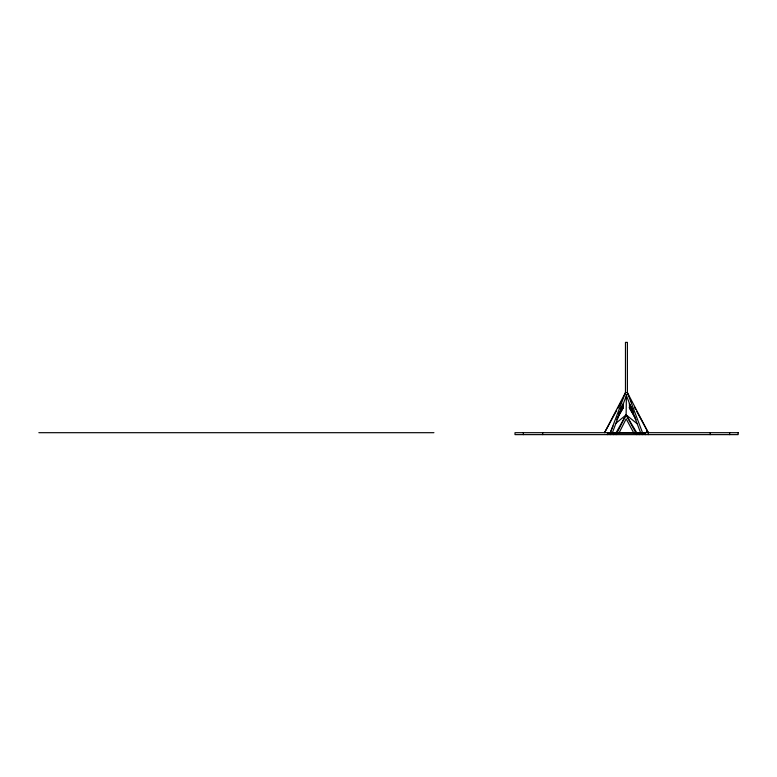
<?xml version="1.0" encoding="UTF-8"?>
<svg xmlns="http://www.w3.org/2000/svg" width="777" height="777" viewBox="0 0 777 777"><rect width="100%" height="100%" fill="white"/><g stroke="black" fill="none" stroke-linecap="round" stroke-linejoin="round"><path stroke-width="1.17" d="M637.218 423.776L626.126 414.86L616.132 432.692L616.132 434.625L626.126 414.86L626.379 396.105M620.328 409.8L623.455 403.739L620.969 407.838M610.333 434.625L610.333 432.692L625.466 392.589L625.466 342.375L627.398 342.375L627.398 392.589L642.521 432.692L642.521 434.625M612.266 433.042L626.796 394.522L626.058 394.522L640.588 432.692M610.333 432.692L613.014 426.01M618.91 433.207L626.175 418.832L633.886 433.207M616.637 410.528L604.535 432.692L625.466 392.589L627.398 392.589L648.319 432.692L648.319 434.625M617.793 408.42L621.241 402.088M618.667 413.461L623.387 405.662L619.084 413.685M617.259 417.637L623.368 407.546L616.52 419.735M623.436 404.691L623.455 403.739M615.335 423.776L626.126 414.86L636.732 432.692L636.732 434.625L626.126 414.86M38.85 432.692L433.935 432.692M607.497 433.042L645.357 433.042M646.464 431.206L648.319 432.692L636.8 411.587M632.973 410.8L629.244 403.739L632.371 408.857M633.643 412.849L629.302 405.749L633.605 413.743M635.469 417.764L629.224 407.546L636.091 419.735M630.458 399.98L631.614 402.088M634.488 407.362L635.644 409.479M729.622 432.692L729.622 434.625M710.178 432.692L710.178 434.625M645.357 432.692L645.357 434.625M639.257 432.692L639.257 434.625M613.577 432.692L613.577 434.625M607.497 432.692L607.497 434.625M542.686 432.692L542.686 434.625M523.368 432.692L523.368 434.625M738.15 432.692L515.005 432.692L515.005 434.625L738.15 434.625L738.15 432.692"/></g></svg>
